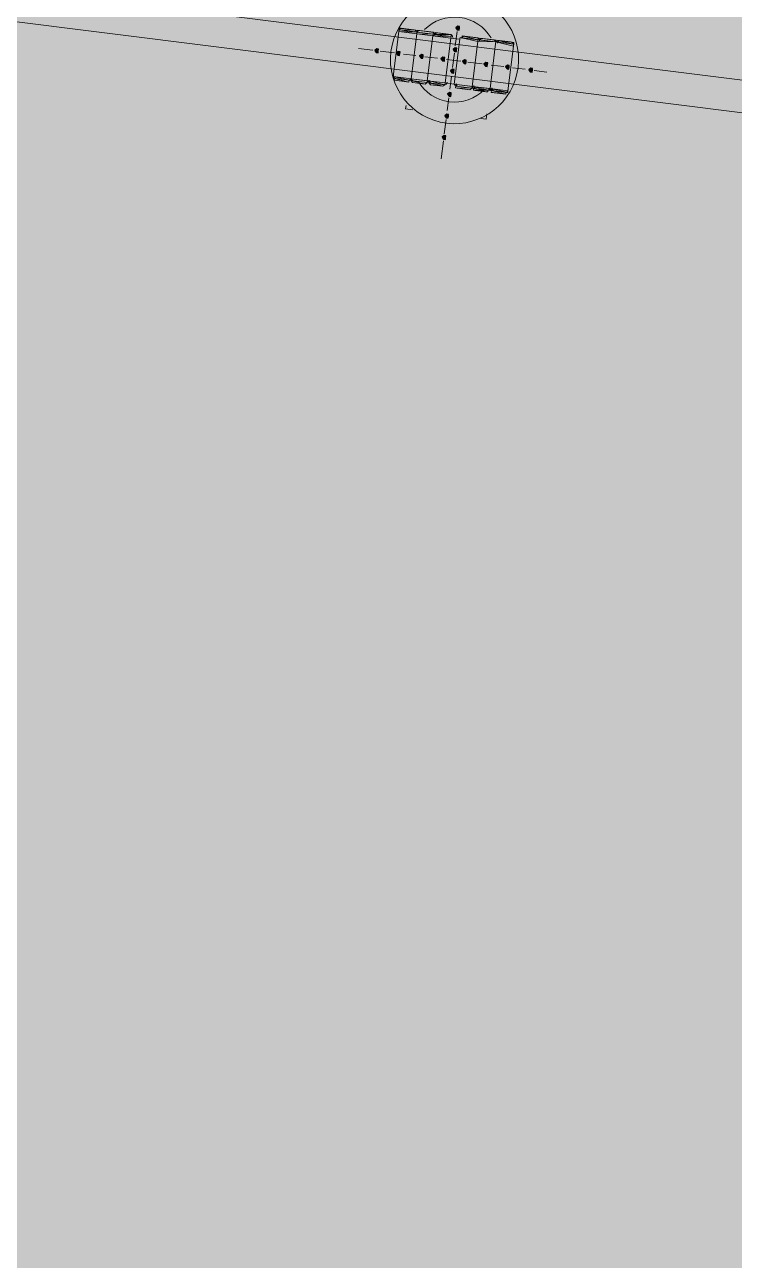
# Model space of a CAD drawing. Header units: metres. Extents: x -4 to 509425, y 7549 to 4732445.
# Drawn here: x 476054.18 to 476057.51, y 4719734.81 to 4719740.6 of the extents above; entities that cross this region are included whole.
import ezdxf

# ---------------------------------------------------------------- set-up
doc = ezdxf.new("R2010")
doc.units = ezdxf.units.M
doc.header["$LTSCALE"] = 0.01
doc.header["$MEASUREMENT"] = 0
doc.layers.get('0').update_dxf_attribs({"lineweight": 0})
doc.layers.add('_SUBESTACIÓN', color=1, linetype='Continuous')
doc.layers.add('SUBESTACION LA VID', color=253, linetype='Continuous')

# ---------------------------------------------------------------- blocks, each defined once
blk = doc.blocks.new('A$Cfff6051d')
at = {"layer": 'SUBESTACION LA VID', "transparency": 33554687}
h = blk.add_hatch(color=256, dxfattribs=at)
h.dxf.hatch_style = 2
h.paths.add_polyline_path([(476056.2184, 4719740.5808), (476056.2195, 4719740.5892), (476056.211, 4719740.5903), (476056.2016, 4719740.5829), (476056.2089, 4719740.5735), (476056.2173, 4719740.5724)])
h = blk.add_hatch(color=256, dxfattribs=at)
h.dxf.hatch_style = 2
h.paths.add_polyline_path([(476055.8382, 4719740.4749), (476055.8393, 4719740.4833), (476055.8309, 4719740.4844), (476055.8214, 4719740.477), (476055.8288, 4719740.4676), (476055.8372, 4719740.4665)])
h = blk.add_hatch(color=256, dxfattribs=at)
h.dxf.hatch_style = 2
h.paths.add_polyline_path([(476055.939, 4719740.4623), (476055.9401, 4719740.4707), (476055.9317, 4719740.4717), (476055.9222, 4719740.4644), (476055.9296, 4719740.4549), (476055.938, 4719740.4539)])
h = blk.add_hatch(color=256, dxfattribs=at)
h.dxf.hatch_style = 2
h.paths.add_polyline_path([(476056.0482, 4719740.4486), (476056.0493, 4719740.457), (476056.0409, 4719740.458), (476056.0314, 4719740.4507), (476056.0388, 4719740.4412), (476056.0472, 4719740.4402)])
h = blk.add_hatch(color=256, dxfattribs=at)
h.dxf.hatch_style = 2
h.paths.add_polyline_path([(476056.149, 4719740.4359), (476056.1501, 4719740.4443), (476056.1417, 4719740.4454), (476056.1322, 4719740.438), (476056.1396, 4719740.4286), (476056.148, 4719740.4275)])
h = blk.add_hatch(color=256, dxfattribs=at)
h.dxf.hatch_style = 2
h.paths.add_polyline_path([(476056.2058, 4719740.48), (476056.2068, 4719740.4884), (476056.1984, 4719740.4895), (476056.189, 4719740.4821), (476056.1963, 4719740.4727), (476056.2047, 4719740.4716)])
h = blk.add_hatch(color=256, dxfattribs=at)
h.dxf.hatch_style = 2
h.paths.add_polyline_path([(476056.1931, 4719740.3792), (476056.1942, 4719740.3876), (476056.1858, 4719740.3887), (476056.1763, 4719740.3813), (476056.1837, 4719740.3719), (476056.1921, 4719740.3708)])
h = blk.add_hatch(color=256, dxfattribs=at)
h.dxf.hatch_style = 2
h.paths.add_polyline_path([(476056.2498, 4719740.4233), (476056.2509, 4719740.4317), (476056.2425, 4719740.4327), (476056.233, 4719740.4254), (476056.2404, 4719740.4159), (476056.2488, 4719740.4149)])
h = blk.add_hatch(color=256, dxfattribs=at)
h.dxf.hatch_style = 2
h.paths.add_polyline_path([(476056.3506, 4719740.4107), (476056.3517, 4719740.4191), (476056.3433, 4719740.4201), (476056.3338, 4719740.4128), (476056.3412, 4719740.4033), (476056.3496, 4719740.4023)])
h = blk.add_hatch(color=256, dxfattribs=at)
h.dxf.hatch_style = 2
h.paths.add_polyline_path([(476056.4515, 4719740.398), (476056.4525, 4719740.4064), (476056.4441, 4719740.4075), (476056.4347, 4719740.4001), (476056.442, 4719740.3907), (476056.4504, 4719740.3896)])
h = blk.add_hatch(color=256, dxfattribs=at)
h.dxf.hatch_style = 2
h.paths.add_polyline_path([(476056.5607, 4719740.3843), (476056.5617, 4719740.3927), (476056.5533, 4719740.3938), (476056.5439, 4719740.3864), (476056.5512, 4719740.377), (476056.5596, 4719740.3759)])
h = blk.add_hatch(color=256, dxfattribs=at)
h.dxf.hatch_style = 2
h.paths.add_polyline_path([(476056.1794, 4719740.27), (476056.1805, 4719740.2784), (476056.1721, 4719740.2795), (476056.1626, 4719740.2721), (476056.17, 4719740.2627), (476056.1784, 4719740.2616)])
h = blk.add_hatch(color=256, dxfattribs=at)
h.dxf.hatch_style = 2
h.paths.add_polyline_path([(476056.1668, 4719740.1692), (476056.1678, 4719740.1776), (476056.1594, 4719740.1787), (476056.15, 4719740.1713), (476056.1573, 4719740.1619), (476056.1657, 4719740.1608)])
h = blk.add_hatch(color=256, dxfattribs=at)
h.dxf.hatch_style = 2
h.paths.add_polyline_path([(476056.1542, 4719740.0684), (476056.1552, 4719740.0768), (476056.1468, 4719740.0779), (476056.1373, 4719740.0705), (476056.1447, 4719740.0611), (476056.1531, 4719740.06)])
at = {"layer": 'SUBESTACION LA VID', "lineweight": 15}
for p, q in [((476070.5903, 4719738.7022), (475974.8433, 4719750.706)), ((476070.5713, 4719738.551), (475974.8243, 4719750.5548)), ((476055.9349, 4719740.5652), (476055.9085, 4719740.3552)), ((476056.0042, 4719740.5735), (476055.9454, 4719740.5809)), ((476056.0189, 4719740.5546), (476055.9925, 4719740.3446)), ((476055.9925, 4719740.3446), (476056.0189, 4719740.5546)), ((476056.0882, 4719740.563), (476056.0294, 4719740.5704)), ((476056.1722, 4719740.5525), (476056.1134, 4719740.5599)), ((476056.2079, 4719740.5651), (476056.1995, 4719740.4979)), ((476056.0945, 4719740.5452), (476056.0681, 4719740.3352)), ((476056.0681, 4719740.3352), (476056.0945, 4719740.5452)), ((476056.1521, 4719740.3246), (476056.1785, 4719740.5346)), ((476056.1942, 4719740.3194), (476056.2205, 4719740.5294)), ((476056.2394, 4719740.5441), (476056.2982, 4719740.5367)), ((476056.3045, 4719740.5188), (476056.2782, 4719740.3088)), ((476056.2782, 4719740.3088), (476056.3045, 4719740.5188)), ((476056.3234, 4719740.5335), (476056.3738, 4719740.5272)), ((476056.3885, 4719740.5083), (476056.3622, 4719740.2983)), ((476056.3622, 4719740.2983), (476056.3885, 4719740.5083)), ((476056.4074, 4719740.523), (476056.4578, 4719740.5167)), ((476056.4725, 4719740.4978), (476056.4462, 4719740.2878)), ((476055.813, 4719740.4781), (476055.7458, 4719740.4865)), ((476055.9138, 4719740.4654), (476055.8466, 4719740.4738)), ((476056.0146, 4719740.4528), (476055.9558, 4719740.4602)), ((476056.1154, 4719740.4401), (476056.0566, 4719740.4475)), ((476056.1952, 4719740.4643), (476056.1868, 4719740.3971)), ((476056.2246, 4719740.4265), (476056.1574, 4719740.4349)), ((476056.3254, 4719740.4138), (476056.2582, 4719740.4222)), ((476056.4263, 4719740.4012), (476056.3674, 4719740.4085)), ((476056.5271, 4719740.3885), (476056.4683, 4719740.3959)), ((476056.6279, 4719740.3759), (476056.5691, 4719740.3833)), ((476055.9148, 4719740.3373), (476055.9736, 4719740.3299)), ((476055.9988, 4719740.3268), (476056.0576, 4719740.3194)), ((476056.1816, 4719740.3551), (476056.1742, 4719740.2963)), ((476056.0828, 4719740.3162), (476056.1416, 4719740.3089)), ((476056.2676, 4719740.2931), (476056.2088, 4719740.3004)), ((476056.3432, 4719740.2836), (476056.2928, 4719740.2899)), ((476056.4273, 4719740.2731), (476056.3768, 4719740.2794)), ((476056.1689, 4719740.2543), (476056.1615, 4719740.1955)), ((476056.1563, 4719740.1535), (476056.1479, 4719740.0863)), ((476056.1436, 4719740.0527), (476056.1331, 4719739.9686))]:
    blk.add_line(p, q, dxfattribs=at)
at = {"layer": 'SUBESTACION LA VID', "lineweight": 0}
for p, q in [((476055.9349, 4719740.5652), (476056.0199, 4719740.563)), ((476055.9359, 4719740.5736), (476056.0126, 4719740.5725)), ((476055.937, 4719740.582), (476056.0126, 4719740.5725)), ((476055.937, 4719740.582), (476056.0126, 4719740.5725)), ((476055.937, 4719740.582), (476056.0126, 4719740.5725)), ((476055.937, 4719740.582), (476056.0126, 4719740.5725)), ((476055.9454, 4719740.5809), (476056.0126, 4719740.5725)), ((476055.9454, 4719740.5809), (476056.0126, 4719740.5725)), ((476055.9454, 4719740.5809), (476056.0042, 4719740.5735)), ((476056.0189, 4719740.5546), (476056.0955, 4719740.5536)), ((476056.0199, 4719740.563), (476056.0955, 4719740.5536)), ((476056.0199, 4719740.563), (476056.0955, 4719740.5536)), ((476056.021, 4719740.5714), (476056.0966, 4719740.562)), ((476056.021, 4719740.5714), (476056.0966, 4719740.562)), ((476056.021, 4719740.5714), (476056.0966, 4719740.562)), ((476056.0294, 4719740.5704), (476056.0966, 4719740.562)), ((476056.0294, 4719740.5704), (476056.0882, 4719740.563)), ((476056.0294, 4719740.5704), (476056.0882, 4719740.563)), ((476056.1039, 4719740.5525), (476056.1795, 4719740.543)), ((476056.1039, 4719740.5525), (476056.1795, 4719740.543)), ((476056.1039, 4719740.5525), (476056.1795, 4719740.543)), ((476056.1039, 4719740.5525), (476056.1806, 4719740.5514)), ((476056.105, 4719740.5609), (476056.1806, 4719740.5514)), ((476056.105, 4719740.5609), (476056.1806, 4719740.5514)), ((476056.105, 4719740.5609), (476056.1806, 4719740.5514)), ((476056.105, 4719740.5609), (476056.1722, 4719740.5525)), ((476056.105, 4719740.5609), (476056.1722, 4719740.5525)), ((476056.1134, 4719740.5599), (476056.1722, 4719740.5525)), ((476056.1134, 4719740.5599), (476056.1722, 4719740.5525)), ((476056.0945, 4719740.5452), (476056.1795, 4719740.543)), ((476056.2299, 4719740.5367), (476056.3055, 4719740.5272)), ((476056.231, 4719740.5451), (476056.3055, 4719740.5272)), ((476056.231, 4719740.5451), (476056.3066, 4719740.5356)), ((476056.231, 4719740.5451), (476056.3066, 4719740.5356)), ((476056.231, 4719740.5451), (476056.3066, 4719740.5356)), ((476056.231, 4719740.5451), (476056.2982, 4719740.5367)), ((476056.231, 4719740.5451), (476056.2982, 4719740.5367)), ((476056.2394, 4719740.5441), (476056.2982, 4719740.5367)), ((476056.2394, 4719740.5441), (476056.2982, 4719740.5367)), ((476056.3055, 4719740.5272), (476056.3895, 4719740.5167)), ((476056.3139, 4719740.5262), (476056.3895, 4719740.5167)), ((476056.315, 4719740.5346), (476056.3906, 4719740.5251)), ((476056.315, 4719740.5346), (476056.3906, 4719740.5251)), ((476056.315, 4719740.5346), (476056.3906, 4719740.5251)), ((476056.315, 4719740.5346), (476056.3822, 4719740.5262)), ((476056.315, 4719740.5346), (476056.3822, 4719740.5262)), ((476056.315, 4719740.5346), (476056.3822, 4719740.5262)), ((476056.3234, 4719740.5335), (476056.3822, 4719740.5262)), ((476056.3234, 4719740.5335), (476056.3822, 4719740.5262)), ((476056.3895, 4719740.5167), (476056.4725, 4719740.4978)), ((476056.3895, 4719740.5167), (476056.4735, 4719740.5062)), ((476056.399, 4719740.524), (476056.4735, 4719740.5062)), ((476056.399, 4719740.524), (476056.4746, 4719740.5146)), ((476056.399, 4719740.524), (476056.4662, 4719740.5156)), ((476056.399, 4719740.524), (476056.4662, 4719740.5156)), ((476056.4074, 4719740.523), (476056.4662, 4719740.5156)), ((476056.4074, 4719740.523), (476056.4662, 4719740.5156)), ((476055.982, 4719740.3289), (476055.9075, 4719740.3468)), ((476055.9831, 4719740.3373), (476055.9075, 4719740.3468)), ((476055.9831, 4719740.3373), (476055.9085, 4719740.3552)), ((476055.982, 4719740.3289), (476055.9148, 4719740.3373)), ((476055.982, 4719740.3289), (476055.9159, 4719740.3457)), ((476056.0576, 4719740.3194), (476055.9915, 4719740.3362)), ((476056.0671, 4719740.3268), (476055.9915, 4719740.3362)), ((476056.0671, 4719740.3268), (476055.9915, 4719740.3362)), ((476056.0671, 4719740.3268), (476055.9915, 4719740.3362)), ((476056.0671, 4719740.3268), (476055.9915, 4719740.3362)), ((476056.0671, 4719740.3268), (476055.9915, 4719740.3362)), ((476056.0671, 4719740.3268), (476055.9915, 4719740.3362)), ((476056.0671, 4719740.3268), (476055.9915, 4719740.3362)), ((476056.0681, 4719740.3352), (476055.9925, 4719740.3446)), ((476056.0681, 4719740.3352), (476055.9925, 4719740.3446)), ((476056.0576, 4719740.3194), (476055.9988, 4719740.3268)), ((476056.0576, 4719740.3194), (476055.9988, 4719740.3268)), ((476056.1521, 4719740.3246), (476056.0681, 4719740.3352)), ((476056.1416, 4719740.3089), (476056.0755, 4719740.3257)), ((476056.1511, 4719740.3162), (476056.0755, 4719740.3257)), ((476056.1511, 4719740.3162), (476056.0755, 4719740.3257)), ((476056.1511, 4719740.3162), (476056.0755, 4719740.3257)), ((476056.1511, 4719740.3162), (476056.0755, 4719740.3257)), ((476056.1511, 4719740.3162), (476056.0755, 4719740.3257)), ((476056.1511, 4719740.3162), (476056.0755, 4719740.3257)), ((476056.1511, 4719740.3162), (476056.0755, 4719740.3257)), ((476056.1511, 4719740.3162), (476056.0765, 4719740.3341)), ((476056.2771, 4719740.3004), (476056.2004, 4719740.3015)), ((476056.2771, 4719740.3004), (476056.2015, 4719740.3099)), ((476056.2771, 4719740.3004), (476056.2015, 4719740.3099)), ((476056.2676, 4719740.2931), (476056.2088, 4719740.3004)), ((476056.3611, 4719740.2899), (476056.2771, 4719740.3004)), ((476056.3516, 4719740.2825), (476056.2844, 4719740.291)), ((476056.3527, 4719740.2909), (476056.2844, 4719740.291)), ((476056.3611, 4719740.2899), (476056.2855, 4719740.2994)), ((476056.3611, 4719740.2899), (476056.2855, 4719740.2994)), ((476056.3611, 4719740.2899), (476056.2855, 4719740.2994)), ((476056.3516, 4719740.2825), (476056.2928, 4719740.2899)), ((476056.4357, 4719740.272), (476056.3684, 4719740.2804)), ((476056.4357, 4719740.272), (476056.3695, 4719740.2888)), ((476056.4367, 4719740.2804), (476056.3695, 4719740.2888)), ((476056.4367, 4719740.2804), (476056.3695, 4719740.2888)), ((476056.4451, 4719740.2794), (476056.3695, 4719740.2888)), ((476056.4451, 4719740.2794), (476056.3695, 4719740.2888)), ((476056.4451, 4719740.2794), (476056.3695, 4719740.2888)), ((476056.4357, 4719740.272), (476056.3768, 4719740.2794))]:
    blk.add_line(p, q, dxfattribs=at)
at = {"layer": 'SUBESTACION LA VID', "lineweight": 15}
for points in [[(476070.5713, 4719738.551), (476070.5903, 4719738.7022), (475974.8433, 4719750.706), (475974.8243, 4719750.5548), (476070.5713, 4719738.551)], [(476056.0462, 4719740.5683), (476056.0294, 4719740.5704), (476056.021, 4719740.5714), (476056.0199, 4719740.563), (476056.0189, 4719740.5546), (476056.0199, 4719740.563), (476056.0115, 4719740.5641), (476056.0126, 4719740.5725), (476056.0042, 4719740.5735), (476055.9454, 4719740.5809), (476055.937, 4719740.582), (476055.9359, 4719740.5736), (476055.9349, 4719740.5652), (476055.9085, 4719740.3552), (476055.9075, 4719740.3468), (476055.9159, 4719740.3457), (476055.9148, 4719740.3373), (476055.9736, 4719740.3299), (476055.982, 4719740.3289), (476055.9831, 4719740.3373), (476055.9925, 4719740.3446), (476055.9915, 4719740.3362), (476055.9988, 4719740.3268), (476056.0576, 4719740.3194), (476056.0671, 4719740.3268), (476056.0681, 4719740.3352), (476056.0765, 4719740.3341), (476056.0755, 4719740.3257), (476056.0828, 4719740.3162), (476056.1416, 4719740.3089), (476056.1511, 4719740.3162), (476056.1521, 4719740.3246), (476056.1942, 4719740.3194), (476056.2015, 4719740.3099), (476056.2004, 4719740.3015), (476056.2088, 4719740.3004), (476056.2676, 4719740.2931), (476056.2771, 4719740.3004), (476056.2782, 4719740.3088), (476056.2771, 4719740.3004), (476056.2855, 4719740.2994), (476056.2844, 4719740.291), (476056.2928, 4719740.2899), (476056.3432, 4719740.2836), (476056.3516, 4719740.2825), (476056.3527, 4719740.2909), (476056.3611, 4719740.2899), (476056.3622, 4719740.2983), (476056.3695, 4719740.2888), (476056.3684, 4719740.2804), (476056.3768, 4719740.2794), (476056.4273, 4719740.2731), (476056.4357, 4719740.272), (476056.4367, 4719740.2804), (476056.4451, 4719740.2794), (476056.4462, 4719740.2878), (476056.4725, 4719740.4978), (476056.4735, 4719740.5062), (476056.4746, 4719740.5146), (476056.4662, 4719740.5156), (476056.4578, 4719740.5167), (476056.4074, 4719740.523), (476056.399, 4719740.524), (476056.3895, 4719740.5167), (476056.3885, 4719740.5083), (476056.3895, 4719740.5167), (476056.3906, 4719740.5251), (476056.3822, 4719740.5262), (476056.3738, 4719740.5272), (476056.3234, 4719740.5335), (476056.315, 4719740.5346), (476056.3139, 4719740.5262), (476056.3055, 4719740.5272), (476056.3045, 4719740.5188), (476056.3055, 4719740.5272), (476056.3066, 4719740.5356), (476056.2982, 4719740.5367), (476056.2394, 4719740.5441), (476056.231, 4719740.5451), (476056.2299, 4719740.5367), (476056.2215, 4719740.5378), (476056.2205, 4719740.5294), (476056.1785, 4719740.5346), (476056.1795, 4719740.543), (476056.1806, 4719740.5514), (476056.1722, 4719740.5525), (476056.1134, 4719740.5599), (476056.105, 4719740.5609), (476056.1039, 4719740.5525), (476056.0945, 4719740.5452), (476056.0955, 4719740.5536), (476056.0966, 4719740.562), (476056.0882, 4719740.563), (476056.0462, 4719740.5683)], [(476055.9998, 4719740.1987), (476055.9662, 4719740.2029), (476055.9683, 4719740.2197)], [(476056.319, 4719740.1586), (476056.3442, 4719740.1555), (476056.3474, 4719740.1807)]]:
    blk.add_lwpolyline(points, dxfattribs=at)
at = {"layer": 'SUBESTACION LA VID', "lineweight": 0}
for points in [[(476056.1785, 4719740.5346), (476055.9349, 4719740.5652), (476056.0945, 4719740.5452)], [(476055.9359, 4719740.5736), (476056.0199, 4719740.563), (476056.0955, 4719740.5536), (476056.0199, 4719740.563)], [(476055.9359, 4719740.5736), (476056.0115, 4719740.5641), (476055.9359, 4719740.5736)], [(476056.0294, 4719740.5704), (476056.0882, 4719740.563), (476056.0294, 4719740.5704)], [(476056.3895, 4719740.5167), (476056.3045, 4719740.5188), (476056.2215, 4719740.5378), (476056.3055, 4719740.5272)], [(476056.2215, 4719740.5378), (476056.3055, 4719740.5272), (476056.3895, 4719740.5167)], [(476056.3895, 4719740.5167), (476056.4735, 4719740.5062), (476056.3895, 4719740.5167)], [(476056.399, 4719740.524), (476056.4662, 4719740.5156), (476056.399, 4719740.524)], [(476055.9831, 4719740.3373), (476055.9075, 4719740.3468), (476055.9831, 4719740.3373)], [(476055.9831, 4719740.3373), (476055.9075, 4719740.3468), (476055.9831, 4719740.3373)], [(476055.9085, 4719740.3552), (476055.9925, 4719740.3446), (476056.1521, 4719740.3246)], [(476055.9736, 4719740.3299), (476055.9148, 4719740.3373), (476055.9736, 4719740.3299)], [(476056.1416, 4719740.3089), (476056.0828, 4719740.3162), (476056.1416, 4719740.3089)], [(476056.1942, 4719740.3194), (476056.2782, 4719740.3088), (476056.3622, 4719740.2983)], [(476056.4462, 4719740.2878), (476056.1942, 4719740.3194), (476056.2782, 4719740.3088)], [(476056.2088, 4719740.3004), (476056.2676, 4719740.2931), (476056.2004, 4719740.3015)], [(476056.2771, 4719740.3004), (476056.2015, 4719740.3099), (476056.2771, 4719740.3004)], [(476056.3611, 4719740.2899), (476056.2782, 4719740.3088), (476056.3622, 4719740.2983), (476056.4462, 4719740.2878)], [(476056.2782, 4719740.3088), (476056.4462, 4719740.2878), (476056.3622, 4719740.2983)], [(476056.3527, 4719740.2909), (476056.2855, 4719740.2994), (476056.3611, 4719740.2899)], [(476056.3611, 4719740.2899), (476056.4451, 4719740.2794), (476056.3622, 4719740.2983)]]:
    blk.add_lwpolyline(points, dxfattribs=at)
at = {"layer": 'SUBESTACION LA VID'}
for points in [[(476056.2184, 4719740.5808), (476056.2195, 4719740.5892), (476056.211, 4719740.5903), (476056.2016, 4719740.5829), (476056.2089, 4719740.5735), (476056.2173, 4719740.5724)], [(476055.8382, 4719740.4749), (476055.8393, 4719740.4833), (476055.8309, 4719740.4844), (476055.8214, 4719740.477), (476055.8288, 4719740.4676), (476055.8372, 4719740.4665)], [(476055.939, 4719740.4623), (476055.9401, 4719740.4707), (476055.9317, 4719740.4717), (476055.9222, 4719740.4644), (476055.9296, 4719740.4549), (476055.938, 4719740.4539)], [(476056.0482, 4719740.4486), (476056.0493, 4719740.457), (476056.0409, 4719740.458), (476056.0314, 4719740.4507), (476056.0388, 4719740.4412), (476056.0472, 4719740.4402)], [(476056.149, 4719740.4359), (476056.1501, 4719740.4443), (476056.1417, 4719740.4454), (476056.1322, 4719740.438), (476056.1396, 4719740.4286), (476056.148, 4719740.4275)], [(476056.2058, 4719740.48), (476056.2068, 4719740.4884), (476056.1984, 4719740.4895), (476056.189, 4719740.4821), (476056.1963, 4719740.4727), (476056.2047, 4719740.4716)], [(476056.1931, 4719740.3792), (476056.1942, 4719740.3876), (476056.1858, 4719740.3887), (476056.1763, 4719740.3813), (476056.1837, 4719740.3719), (476056.1921, 4719740.3708)], [(476056.2498, 4719740.4233), (476056.2509, 4719740.4317), (476056.2425, 4719740.4327), (476056.233, 4719740.4254), (476056.2404, 4719740.4159), (476056.2488, 4719740.4149)], [(476056.3506, 4719740.4107), (476056.3517, 4719740.4191), (476056.3433, 4719740.4201), (476056.3338, 4719740.4128), (476056.3412, 4719740.4033), (476056.3496, 4719740.4023)], [(476056.4515, 4719740.398), (476056.4525, 4719740.4064), (476056.4441, 4719740.4075), (476056.4347, 4719740.4001), (476056.442, 4719740.3907), (476056.4504, 4719740.3896)], [(476056.5607, 4719740.3843), (476056.5617, 4719740.3927), (476056.5533, 4719740.3938), (476056.5439, 4719740.3864), (476056.5512, 4719740.377), (476056.5596, 4719740.3759)], [(476056.1794, 4719740.27), (476056.1805, 4719740.2784), (476056.1721, 4719740.2795), (476056.1626, 4719740.2721), (476056.17, 4719740.2627), (476056.1784, 4719740.2616)], [(476056.1668, 4719740.1692), (476056.1678, 4719740.1776), (476056.1594, 4719740.1787), (476056.15, 4719740.1713), (476056.1573, 4719740.1619), (476056.1657, 4719740.1608)], [(476056.1542, 4719740.0684), (476056.1552, 4719740.0768), (476056.1468, 4719740.0779), (476056.1373, 4719740.0705), (476056.1447, 4719740.0611), (476056.1531, 4719740.06)]]:
    blk.add_lwpolyline(points, close=True, dxfattribs=at)
at = {"layer": 'SUBESTACION LA VID', "lineweight": 0}
for points in [[(476056.2184, 4719740.5808), (476056.2195, 4719740.5892), (476056.211, 4719740.5903), (476056.2016, 4719740.5829), (476056.2089, 4719740.5735), (476056.2173, 4719740.5724)], [(476055.8382, 4719740.4749), (476055.8393, 4719740.4833), (476055.8309, 4719740.4844), (476055.8214, 4719740.477), (476055.8288, 4719740.4676), (476055.8372, 4719740.4665)], [(476055.939, 4719740.4623), (476055.9401, 4719740.4707), (476055.9317, 4719740.4717), (476055.9222, 4719740.4644), (476055.9296, 4719740.4549), (476055.938, 4719740.4539)], [(476056.0482, 4719740.4486), (476056.0493, 4719740.457), (476056.0409, 4719740.458), (476056.0314, 4719740.4507), (476056.0388, 4719740.4412), (476056.0472, 4719740.4402)], [(476056.149, 4719740.4359), (476056.1501, 4719740.4443), (476056.1417, 4719740.4454), (476056.1322, 4719740.438), (476056.1396, 4719740.4286), (476056.148, 4719740.4275)], [(476056.2058, 4719740.48), (476056.2068, 4719740.4884), (476056.1984, 4719740.4895), (476056.189, 4719740.4821), (476056.1963, 4719740.4727), (476056.2047, 4719740.4716)], [(476056.1931, 4719740.3792), (476056.1942, 4719740.3876), (476056.1858, 4719740.3887), (476056.1763, 4719740.3813), (476056.1837, 4719740.3719), (476056.1921, 4719740.3708)], [(476056.2498, 4719740.4233), (476056.2509, 4719740.4317), (476056.2425, 4719740.4327), (476056.233, 4719740.4254), (476056.2404, 4719740.4159), (476056.2488, 4719740.4149)], [(476056.3506, 4719740.4107), (476056.3517, 4719740.4191), (476056.3433, 4719740.4201), (476056.3338, 4719740.4128), (476056.3412, 4719740.4033), (476056.3496, 4719740.4023)], [(476056.4515, 4719740.398), (476056.4525, 4719740.4064), (476056.4441, 4719740.4075), (476056.4347, 4719740.4001), (476056.442, 4719740.3907), (476056.4504, 4719740.3896)], [(476056.5607, 4719740.3843), (476056.5617, 4719740.3927), (476056.5533, 4719740.3938), (476056.5439, 4719740.3864), (476056.5512, 4719740.377), (476056.5596, 4719740.3759)], [(476056.1794, 4719740.27), (476056.1805, 4719740.2784), (476056.1721, 4719740.2795), (476056.1626, 4719740.2721), (476056.17, 4719740.2627), (476056.1784, 4719740.2616)], [(476056.1668, 4719740.1692), (476056.1678, 4719740.1776), (476056.1594, 4719740.1787), (476056.15, 4719740.1713), (476056.1573, 4719740.1619), (476056.1657, 4719740.1608)], [(476056.1542, 4719740.0684), (476056.1552, 4719740.0768), (476056.1468, 4719740.0779), (476056.1373, 4719740.0705), (476056.1447, 4719740.0611), (476056.1531, 4719740.06)]]:
    blk.add_lwpolyline(points, close=True, dxfattribs=at)
at = {"layer": 'SUBESTACION LA VID', "lineweight": 15}
for points, knots in [([(476055.8976, 4719740.4717), (476055.8769, 4719740.307), (476055.9937, 4719740.1568), (476056.1584, 4719740.1361), (476056.3231, 4719740.1155), (476056.4733, 4719740.2323), (476056.494, 4719740.397), (476056.5146, 4719740.5616), (476056.3978, 4719740.7119), (476056.2332, 4719740.7326), (476056.0685, 4719740.7532), (476055.9182, 4719740.6364), (476055.8976, 4719740.4717)], [0, 0, 0, 0, 1, 1, 1, 2, 2, 2, 3, 3, 3, 4, 4, 4, 4]), ([(476056.3671, 4719740.5354), (476056.3358, 4719740.5885), (476056.2817, 4719740.6241), (476056.2205, 4719740.6317), (476056.1594, 4719740.6394), (476056.0981, 4719740.6183), (476056.0547, 4719740.5746)], [0, 0, 0, 0, 1, 1, 1, 2, 2, 2, 2]), ([(476056.0248, 4719740.3327), (476056.0561, 4719740.2799), (476056.1101, 4719740.2446), (476056.171, 4719740.2369), (476056.2319, 4719740.2293), (476056.293, 4719740.2502), (476056.3364, 4719740.2936)], [0, 0, 0, 0, 1, 1, 1, 2, 2, 2, 2])]:
    blk.add_open_spline(points, degree=3, knots=knots, dxfattribs=at)
for points in [[(476055.9496, 4719740.5804), (476055.9426, 4719740.5813), (476055.9363, 4719740.5763), (476055.9354, 4719740.5694)], [(476056.0194, 4719740.5588), (476056.0203, 4719740.5658), (476056.0153, 4719740.5721), (476056.0084, 4719740.573)], [(476056.0336, 4719740.5699), (476056.0266, 4719740.5707), (476056.0203, 4719740.5658), (476056.0194, 4719740.5588)], [(476056.1034, 4719740.5483), (476056.1043, 4719740.5553), (476056.0993, 4719740.5616), (476056.0924, 4719740.5625)], [(476056.1176, 4719740.5593), (476056.1106, 4719740.5602), (476056.1043, 4719740.5553), (476056.1034, 4719740.5483)], [(476056.1874, 4719740.5378), (476056.1883, 4719740.5447), (476056.1833, 4719740.5511), (476056.1764, 4719740.552)], [(476056.2436, 4719740.5435), (476056.2366, 4719740.5444), (476056.2303, 4719740.5395), (476056.2294, 4719740.5325)], [(476056.3134, 4719740.522), (476056.3143, 4719740.5289), (476056.3093, 4719740.5353), (476056.3024, 4719740.5362)], [(476056.3276, 4719740.533), (476056.3206, 4719740.5339), (476056.3143, 4719740.5289), (476056.3134, 4719740.522)], [(476056.389, 4719740.5125), (476056.3899, 4719740.5195), (476056.3849, 4719740.5258), (476056.378, 4719740.5267)], [(476056.4116, 4719740.5225), (476056.4046, 4719740.5233), (476056.3983, 4719740.5184), (476056.3974, 4719740.5114)], [(476056.473, 4719740.502), (476056.4739, 4719740.5089), (476056.4689, 4719740.5153), (476056.462, 4719740.5161)], [(476055.9091, 4719740.3594), (476055.9082, 4719740.3524), (476055.9131, 4719740.3461), (476055.9201, 4719740.3452)], [(476055.9789, 4719740.3378), (476055.9858, 4719740.3369), (476055.9922, 4719740.3419), (476055.9931, 4719740.3488)], [(476055.9931, 4719740.3488), (476055.9922, 4719740.3419), (476055.9971, 4719740.3355), (476056.0041, 4719740.3347)], [(476056.0629, 4719740.3273), (476056.0699, 4719740.3264), (476056.0762, 4719740.3313), (476056.0771, 4719740.3383)], [(476056.0771, 4719740.3383), (476056.0762, 4719740.3313), (476056.0811, 4719740.325), (476056.0881, 4719740.3241)], [(476056.1469, 4719740.3167), (476056.1539, 4719740.3159), (476056.1602, 4719740.3208), (476056.1611, 4719740.3278)], [(476056.2031, 4719740.3225), (476056.2022, 4719740.3155), (476056.2071, 4719740.3092), (476056.2141, 4719740.3083)], [(476056.2729, 4719740.301), (476056.2799, 4719740.3001), (476056.2862, 4719740.305), (476056.2871, 4719740.312)], [(476056.2871, 4719740.312), (476056.2862, 4719740.305), (476056.2911, 4719740.2987), (476056.2981, 4719740.2978)], [(476056.3485, 4719740.2915), (476056.3555, 4719740.2906), (476056.3618, 4719740.2955), (476056.3627, 4719740.3025)], [(476056.3711, 4719740.3014), (476056.3702, 4719740.2945), (476056.3751, 4719740.2881), (476056.3821, 4719740.2873)], [(476056.4325, 4719740.2809), (476056.4395, 4719740.2801), (476056.4458, 4719740.285), (476056.4467, 4719740.292)]]:
    blk.add_open_spline(points, degree=3, dxfattribs=at)

msp = doc.modelspace()

# ---------------------------------------------------------------- hatches: boundary and pattern name
at = {"layer": '_SUBESTACIÓN', "transparency": 33554559}
h = msp.add_hatch(color=1, dxfattribs=at)
h.dxf.hatch_style = 1
h.paths.add_polyline_path([(475968.6399, 4719805.825), (476089.9386, 4719790.615), (476078.1686, 4719696.74), (475956.8686, 4719711.9502)])

# ---------------------------------------------------------------- block references
at = {"linetype": 'Continuous'}
msp.add_blockref('A$Cfff6051d', (0, 0), dxfattribs=at)

doc.saveas('drawing.dxf')
